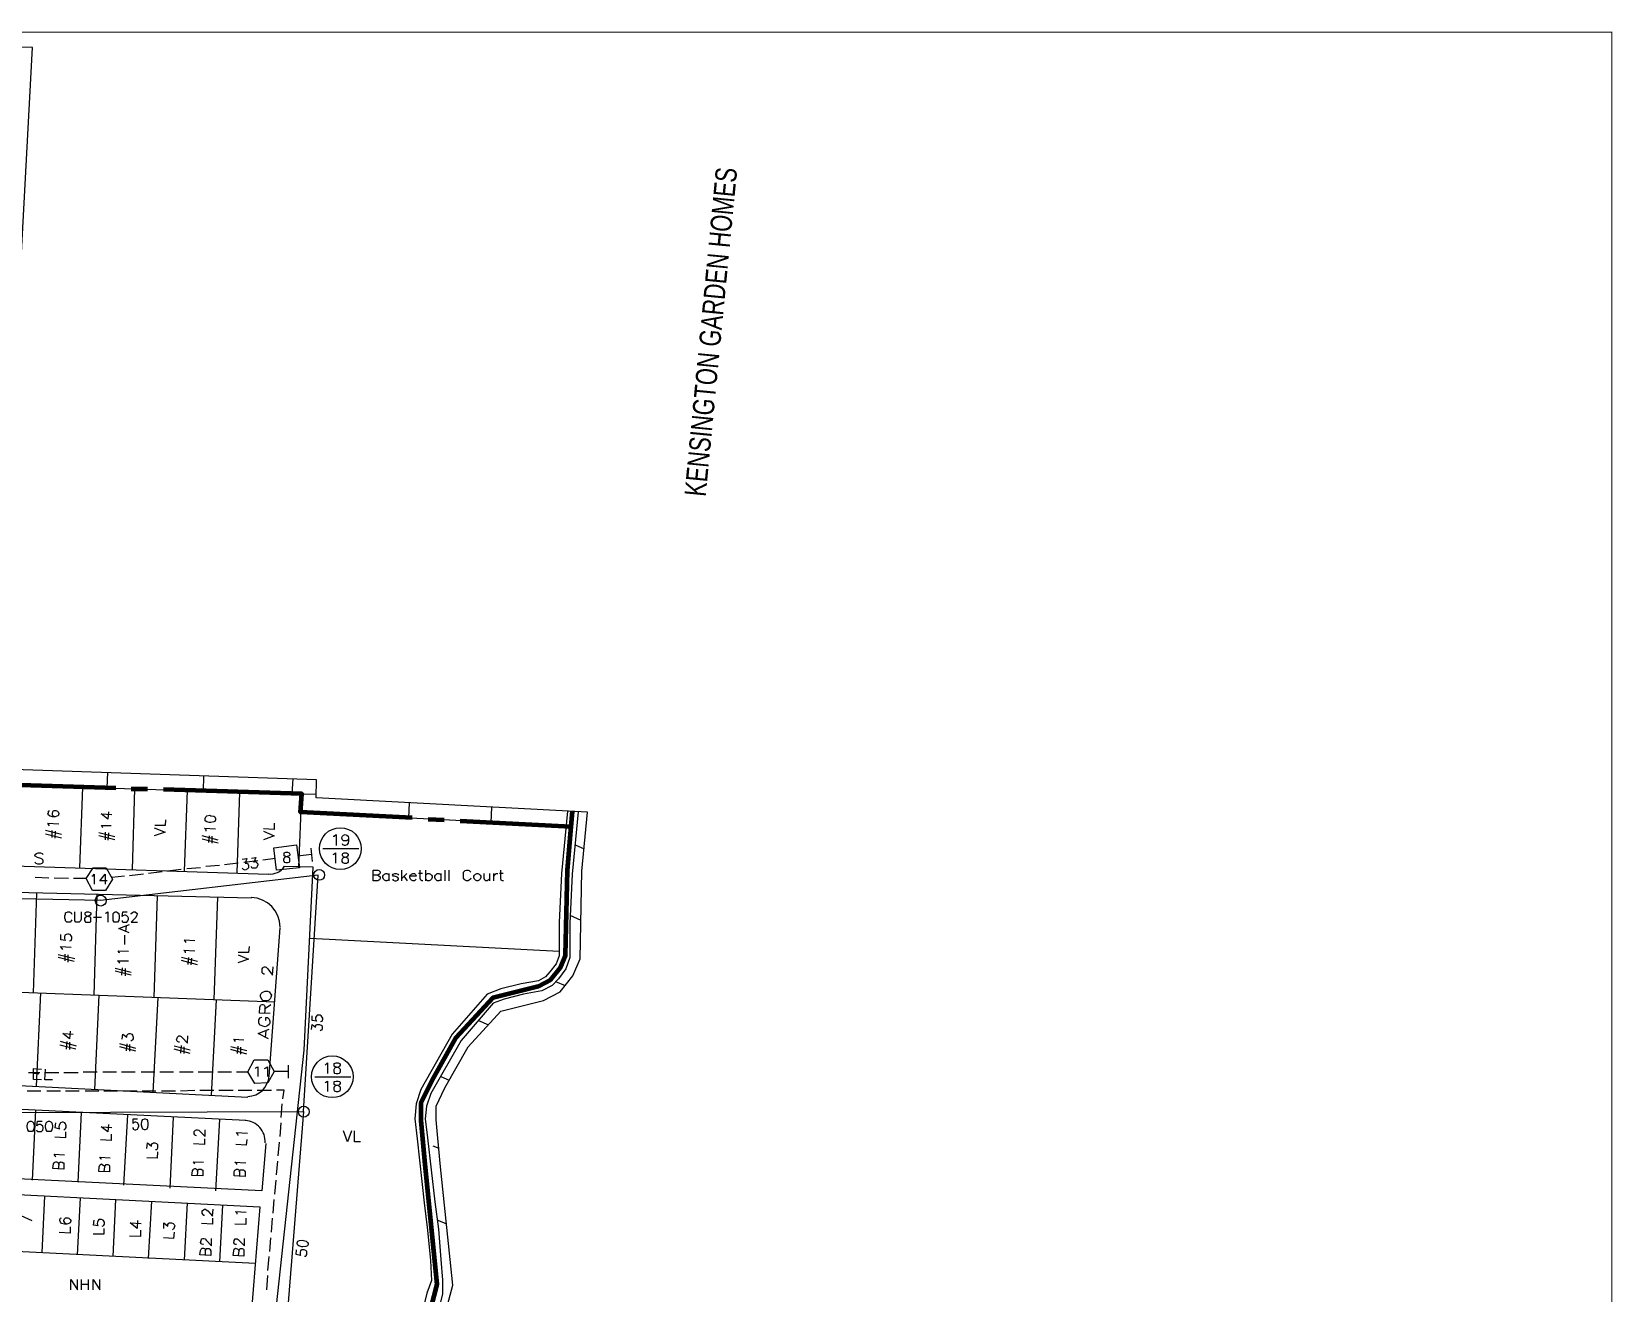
# Model space of a CAD drawing. Header units: millimetres. Extents: x 3.6 to 37.8, y 0.6 to 28.7.
# Drawn here: x 26.3 to 37.82, y 19.47 to 28.67 of the extents above; entities that cross this region are included whole.
import ezdxf

# ---------------------------------------------------------------- set-up
doc = ezdxf.new("R2010")
doc.units = ezdxf.units.MM
for name, color, linetype in [('PDF_0', 7, 'Continuous'), ('PDF_S102$BOUNDARY-NODE', 3, 'Continuous'), ('PDF_S102$NAME-LANDMARK', 7, 'Continuous'), ('PDF_S102$NAME-ROAD', 7, 'Continuous'), ('PDF_S102$Passives-TapOffs', 7, 'Continuous'), ('PDF_S102$POLE', 7, 'Continuous'), ('PDF_S102$STRAND', 7, 'Continuous'), ('PDF_S102$Symbols-SelfTerminating', 7, 'Continuous'), ('PDF_Text', 4, 'Continuous')]:
    doc.layers.add(name, color=color, linetype=linetype)
for name, color, linetype, true_color in [('PDF_S102$Cable-565', 23, 'Continuous', 0xdd8a6d), ('PDF_S102$LOTS', 254, 'Continuous', 0xdcdcdc), ('PDF_S102$ROAD', 8, 'Continuous', 0x7f7f7f), ('PDF_S102$SDU', 157, 'Continuous', 0x396472), ('PDF_S102$STREAM', 132, 'Continuous', 0x00dddd), ('PDF_S102$Symbols-EndOfLine', 15, 'Continuous', 0x944a4a)]:
    doc.layers.add(name, color=color, linetype=linetype, true_color=true_color)
doc.styles.add('PDF Swis721 LtCn BT', font='swisscl.ttf')

msp = doc.modelspace()

# ---------------------------------------------------------------- linework, layer by layer
at = {"layer": 'PDF_0', "lineweight": 0, "const_width": 0.00834}
msp.add_lwpolyline([(37.81912, 0.56017), (37.81912, 28.6618), (3.62095, 28.6618), (3.62095, 0.56017)], close=True, dxfattribs=at)
at = {"layer": 'PDF_0', "lineweight": 9}
msp.add_lwpolyline([(29.15386, 18.72469), (29.36653, 19.52533), (29.27479, 20.41354), (29.2456, 20.73046), (29.2456, 20.83054), (29.30815, 20.96398), (29.47912, 21.26422), (29.71681, 21.52276), (30.02956, 21.60199), (30.15049, 21.66454), (30.24223, 21.7813), (30.29644, 21.9064), (30.30895, 22.54441), (30.35065, 22.97392), (28.3699, 23.07817), (28.37407, 23.21161), (26.01802, 23.29084), (26.30158, 28.54921), (21.95227, 28.59091)], dxfattribs=at)
at = {"layer": 'PDF_S102$BOUNDARY-NODE', "lineweight": 60}
for points in [[(26.9104, 23.14906), (25.90126, 23.18242), (25.95547, 24.12484)], [(27.02299, 23.14489), (27.13975, 23.14489)], [(29.07046, 22.93222), (28.25731, 22.97392), (28.26565, 23.10736), (27.25651, 23.14072)], [(29.05378, 18.75805), (29.25394, 19.53367), (29.16637, 20.4052), (29.13718, 20.72629), (29.13718, 20.85556), (29.21641, 21.01819), (29.39155, 21.33094), (29.6626, 21.62284), (29.99203, 21.70624), (30.0796, 21.75211), (30.15049, 21.83968), (30.18802, 21.93142), (30.2047, 22.55275), (30.22972, 22.86967), (30.23951, 22.97977)], [(29.18722, 22.92388), (29.30398, 22.91971)], [(29.42074, 22.91137), (30.22972, 22.86967)]]:
    msp.add_lwpolyline(points, dxfattribs=at)
at = {"layer": 'PDF_S102$Cable-565', "lineweight": 13}
for points in [[(27.80278, 22.60279), (27.7027, 22.59028)], [(27.94456, 22.61947), (27.84448, 22.60696)], [(28.07383, 22.63615), (27.98209, 22.62364)], [(26.42251, 22.49437), (26.32243, 22.49854)], [(26.56429, 22.4902), (26.46004, 22.49437)], [(26.69356, 22.4902), (26.60182, 22.4902)], [(26.97295, 22.50688), (26.88121, 22.49854)], [(27.11056, 22.52356), (27.01048, 22.51105)], [(27.24817, 22.54024), (27.14809, 22.52773)], [(27.38578, 22.55692), (27.2857, 22.54441)], [(27.52756, 22.56943), (27.42748, 22.56109)], [(27.66517, 22.58611), (27.56509, 22.57777)], [(26.27239, 21.07657), (26.35579, 21.07657)], [(26.39332, 21.07657), (26.4934, 21.07657)], [(26.53093, 21.07657), (26.63518, 21.07657)], [(26.67271, 21.08074), (26.77279, 21.08074)], [(26.81449, 21.08074), (26.91457, 21.08074)], [(26.9521, 21.08074), (27.05218, 21.08074)], [(27.09388, 21.08074), (27.19396, 21.08074)], [(27.23149, 21.08074), (27.33157, 21.08074)], [(27.37327, 21.08074), (27.47335, 21.08074)], [(27.51088, 21.08074), (27.61096, 21.08074)], [(27.65266, 21.08074), (27.75274, 21.08074)], [(27.79027, 21.08074), (27.87367, 21.08074)], [(26.26405, 20.94313), (26.36413, 20.94313)], [(26.40583, 20.94313), (26.50591, 20.94313)], [(26.54344, 20.94313), (26.64352, 20.94313)], [(26.68522, 20.94313), (26.7853, 20.94313)], [(26.82283, 20.94313), (26.92291, 20.94313)], [(26.96461, 20.94313), (27.06469, 20.94313)], [(27.10222, 20.94313), (27.2023, 20.94313)], [(27.244, 20.94313), (27.34408, 20.94313)], [(27.38161, 20.94313), (27.48586, 20.9473)], [(27.52339, 20.9473), (27.62347, 20.9473)], [(27.661, 20.9473), (27.76525, 20.9473)], [(27.80278, 20.9473), (27.90286, 20.9473)], [(27.94039, 20.9473), (28.04464, 20.9473)], [(28.12804, 20.88475), (28.13638, 20.9473), (28.08217, 20.9473)], [(28.11553, 20.74714), (28.12387, 20.84722)], [(28.10719, 20.60953), (28.11553, 20.70961)], [(28.09468, 20.46775), (28.10302, 20.56783)], [(28.08217, 20.33014), (28.09051, 20.43022)], [(28.06966, 20.18836), (28.078, 20.29261)], [(28.05715, 20.05075), (28.06549, 20.15083)], [(28.04464, 19.91314), (28.05298, 20.01322)], [(28.03213, 19.77136), (28.04047, 19.87144)], [(28.01962, 19.63375), (28.02796, 19.73383)], [(28.01128, 19.49197), (28.01962, 19.59622)]]:
    msp.add_lwpolyline(points, dxfattribs=at)
at = {"layer": 'PDF_S102$LOTS', "lineweight": 0}
for points in [[(25.90126, 23.18242), (28.19476, 23.10736)], [(26.84785, 23.15323), (26.85146, 23.26281)], [(27.54841, 23.12821), (27.55213, 23.23925)], [(26.64769, 22.56943), (26.66854, 23.1574)], [(27.03133, 22.55692), (27.04801, 23.14489)], [(27.4108, 22.54441), (27.43165, 23.13238)], [(27.79444, 22.5319), (27.81529, 23.11987)], [(28.2448, 22.5736), (28.26565, 23.10736)], [(28.25731, 22.97392), (30.19219, 22.87384)], [(29.04544, 22.93222), (29.05128, 23.04231)], [(29.64592, 22.89886), (29.65185, 23.0107)], [(30.25891, 22.73623), (30.3248, 22.7077)], [(28.06966, 21.58948), (24.9922, 21.70624), (25.01305, 22.41514)], [(26.30992, 21.6562), (26.33494, 22.38595)], [(26.75194, 21.63952), (26.77279, 22.37761)], [(27.18979, 21.62284), (27.21481, 22.3651)], [(27.62764, 21.60616), (27.65266, 22.35676)], [(30.22138, 22.22332), (30.30196, 22.18813)], [(28.32403, 22.05652), (30.14215, 21.96061)], [(30.11713, 21.7396), (30.18595, 21.70968)], [(26.33077, 20.97649), (26.36413, 21.6562)], [(26.75611, 20.95147), (26.78947, 21.63952)], [(27.18145, 20.93062), (27.21898, 21.62284)], [(27.60679, 20.90977), (27.64432, 21.60616)], [(29.55418, 21.45604), (29.62657, 21.42461)], [(29.27896, 21.04738), (29.34045, 21.02071)], [(26.30158, 20.29261), (26.3266, 20.80135)], [(26.63518, 20.27593), (26.6602, 20.78467)], [(26.96878, 20.25508), (26.99797, 20.76799)], [(27.30655, 20.23423), (27.33157, 20.75131)], [(27.64015, 20.21338), (27.66934, 20.73463)], [(29.22058, 20.54281), (29.26464, 20.52372)], [(26.37247, 19.76302), (26.39332, 20.17585)], [(26.63101, 19.74634), (26.65186, 20.16334)], [(26.88955, 19.73383), (26.9104, 20.15083)], [(27.14809, 19.72132), (27.17311, 20.13832)], [(27.4108, 19.70881), (27.43165, 20.12581)], [(27.66934, 19.6963), (27.69019, 20.10913)], [(29.25811, 20.00071), (29.32022, 19.97365)], [(27.92788, 19.68379), (24.92131, 19.83391)]]:
    msp.add_lwpolyline(points, dxfattribs=at)
at = {"layer": 'PDF_S102$NAME-LANDMARK', "lineweight": 0}
for points in [[(28.82026, 22.51522), (28.8286, 22.51105), (28.83694, 22.50271), (28.83694, 22.4902), (28.83277, 22.48186), (28.8286, 22.47769), (28.82026, 22.47352), (28.7869, 22.47352), (28.7869, 22.55275), (28.82026, 22.55275), (28.8286, 22.54858), (28.83694, 22.54024), (28.83694, 22.5319), (28.83277, 22.52356), (28.8286, 22.51939), (28.82026, 22.51522), (28.7869, 22.51522)], [(28.90366, 22.48603), (28.89532, 22.47769), (28.88698, 22.47352), (28.87864, 22.47352), (28.8703, 22.47769), (28.86196, 22.48603), (28.85779, 22.49854), (28.85779, 22.50688), (28.86196, 22.51522), (28.8703, 22.52356), (28.87864, 22.52773), (28.88698, 22.52773), (28.89532, 22.52356), (28.90366, 22.51522)], [(28.90366, 22.47352), (28.90366, 22.52773)], [(28.92868, 22.48603), (28.93285, 22.47769), (28.94536, 22.47352), (28.9537, 22.47352), (28.96621, 22.47769), (28.97038, 22.48603), (28.97038, 22.4902), (28.96621, 22.49854), (28.95787, 22.50271), (28.94119, 22.50688), (28.93285, 22.50688), (28.92868, 22.51522), (28.93285, 22.52356), (28.94536, 22.52773), (28.9537, 22.52773), (28.96621, 22.52356), (28.97038, 22.51522)], [(28.9954, 22.47352), (28.9954, 22.55275)], [(28.9954, 22.4902), (29.03293, 22.52773)], [(29.0371, 22.47352), (29.01208, 22.50688)], [(29.09965, 22.48603), (29.08714, 22.47352), (29.07463, 22.47352), (29.06629, 22.47769), (29.05795, 22.48603), (29.05378, 22.49854), (29.05378, 22.50688), (29.05795, 22.51522), (29.06629, 22.52356), (29.07463, 22.52773), (29.08714, 22.52773), (29.09548, 22.51939), (29.09965, 22.51105), (29.09965, 22.50688), (29.05378, 22.50688)], [(29.14552, 22.52773), (29.11633, 22.52773)], [(29.14969, 22.47352), (29.14135, 22.47352), (29.13301, 22.47769), (29.12884, 22.4902), (29.12884, 22.55275)], [(29.17054, 22.47352), (29.17054, 22.55275)], [(29.17054, 22.51522), (29.18305, 22.52773), (29.19556, 22.52773), (29.2039, 22.52356), (29.21224, 22.51522), (29.21641, 22.50688), (29.21641, 22.49854), (29.21224, 22.48603), (29.2039, 22.47769), (29.19556, 22.47352), (29.18305, 22.47352), (29.17054, 22.48603)], [(29.28313, 22.48603), (29.27479, 22.47769), (29.26645, 22.47352), (29.25394, 22.47352), (29.24143, 22.48603), (29.23726, 22.49854), (29.23726, 22.50688), (29.24143, 22.51522), (29.25394, 22.52773), (29.26645, 22.52773), (29.27479, 22.52356), (29.28313, 22.51522)], [(29.28313, 22.47352), (29.28313, 22.52773)], [(29.31232, 22.47352), (29.31232, 22.55275)], [(29.34151, 22.47352), (29.34151, 22.55275)], [(29.49997, 22.49437), (29.4958, 22.48603), (29.48746, 22.47769), (29.47912, 22.47352), (29.46661, 22.47352), (29.45827, 22.47769), (29.44993, 22.48603), (29.44576, 22.49437), (29.44576, 22.53607), (29.45827, 22.54858), (29.46661, 22.55275), (29.47912, 22.55275), (29.48746, 22.54858), (29.49997, 22.53607)], [(29.63758, 22.4902), (29.62507, 22.47769), (29.61673, 22.47352), (29.60839, 22.47352), (29.60005, 22.47769), (29.59588, 22.4902), (29.59588, 22.52773)], [(29.63758, 22.47352), (29.63758, 22.52773)], [(29.66677, 22.47352), (29.66677, 22.52773)], [(29.66677, 22.50688), (29.67511, 22.52356), (29.68345, 22.52773), (29.69596, 22.52773)], [(29.73349, 22.52773), (29.70847, 22.52773)], [(29.73766, 22.47352), (29.72932, 22.47352), (29.72098, 22.47769), (29.71681, 22.4902), (29.71681, 22.55275)]]:
    msp.add_lwpolyline(points, dxfattribs=at)
msp.add_lwpolyline([(29.54167, 22.52773), (29.55001, 22.52773), (29.55835, 22.52356), (29.56669, 22.51522), (29.57086, 22.50688), (29.57086, 22.49854), (29.56669, 22.48603), (29.55835, 22.47769), (29.55001, 22.47352), (29.54167, 22.47352), (29.53333, 22.47769), (29.52499, 22.48603), (29.52082, 22.49854), (29.52082, 22.50688), (29.52499, 22.51522), (29.53333, 22.52356)], close=True, dxfattribs=at)
at = {"layer": 'PDF_S102$NAME-ROAD', "lineweight": 9}
for points in [[(26.31826, 22.61113), (26.3266, 22.60279), (26.33911, 22.59862), (26.35996, 22.59862), (26.37247, 22.60279), (26.38081, 22.61113), (26.38081, 22.61947), (26.37664, 22.62781), (26.37247, 22.63198), (26.36413, 22.63615), (26.33911, 22.64449), (26.32243, 22.65283), (26.31826, 22.657), (26.32243, 22.66534), (26.33077, 22.67368), (26.34328, 22.67785), (26.35996, 22.67785), (26.37247, 22.67368), (26.38081, 22.66534)], [(27.9946, 21.79381), (27.99043, 21.79381), (27.98209, 21.79798), (27.97792, 21.80215), (27.97792, 21.83134), (27.98209, 21.83968), (27.98626, 21.84385), (27.9946, 21.84802), (27.99877, 21.84802), (28.00711, 21.84385), (28.01962, 21.83134), (28.05298, 21.78547), (28.05715, 21.84802)], [(28.0363, 21.50608), (27.95707, 21.51025), (27.96124, 21.55195), (27.96541, 21.56446), (27.96958, 21.56863), (27.97792, 21.5728), (27.98209, 21.5728), (27.99043, 21.56863), (27.9946, 21.56446), (27.99877, 21.54778), (27.9946, 21.51025)], [(28.04047, 21.56863), (27.9946, 21.53944)], [(28.00294, 21.45604), (28.00294, 21.47689), (28.01545, 21.47689), (28.02796, 21.46438), (28.03213, 21.45187), (28.03213, 21.43519), (28.02796, 21.42685), (28.01962, 21.41851), (28.01128, 21.41434), (27.99877, 21.41017), (27.98209, 21.41434), (27.96958, 21.41851), (27.96124, 21.42268), (27.9529, 21.43936), (27.9529, 21.46021), (27.95707, 21.46855), (27.96541, 21.47689), (27.97375, 21.48106)], [(28.02379, 21.3226), (27.94873, 21.36013), (28.02796, 21.39349)], [(28.00294, 21.38098), (27.99877, 21.33511)], [(26.3683, 21.02236), (26.30992, 21.02653), (26.30992, 21.10576), (26.3683, 21.10159)], [(26.44753, 21.02236), (26.39332, 21.02236), (26.39749, 21.10159)], [(26.34745, 21.06406), (26.30992, 21.06823)]]:
    msp.add_lwpolyline(points, dxfattribs=at)
msp.add_lwpolyline([(27.96541, 21.62701), (27.96541, 21.64369), (27.96958, 21.65203), (27.97792, 21.66037), (27.98626, 21.66454), (27.99877, 21.66871), (28.01545, 21.66871), (28.02796, 21.66454), (28.03213, 21.6562), (28.04047, 21.64786), (28.04464, 21.63952), (28.04047, 21.62284), (28.0363, 21.6145), (28.02379, 21.60199), (28.01128, 21.59782), (27.9946, 21.59782), (27.98209, 21.60199), (27.97375, 21.61033)], close=True, dxfattribs=at)
at = {"layer": 'PDF_S102$Passives-TapOffs', "lineweight": 9}
for points in [[(28.24897, 22.56943), (28.08217, 22.55275), (28.06132, 22.71538), (28.22812, 22.73623)], [(28.14889, 22.68202), (28.1614, 22.68202), (28.17391, 22.67785), (28.17808, 22.66951), (28.17808, 22.66117), (28.17391, 22.657), (28.16557, 22.65283), (28.14055, 22.64449), (28.13638, 22.64032), (28.13221, 22.63198), (28.13221, 22.61947), (28.13638, 22.6153), (28.13638, 22.61113), (28.14889, 22.60696), (28.1614, 22.60696), (28.17391, 22.61113), (28.17808, 22.6153), (28.17808, 22.64032), (28.16974, 22.64449), (28.14472, 22.65283), (28.13638, 22.657), (28.13638, 22.67785)], [(26.83951, 22.56943), (26.88538, 22.48603), (26.83534, 22.40263), (26.73943, 22.40263), (26.69356, 22.4902), (26.7436, 22.56943)], [(28.01962, 21.16831), (28.06549, 21.08491), (28.01962, 21.00151), (27.92371, 20.99734), (27.87367, 21.08074), (27.91954, 21.16831)]]:
    msp.add_lwpolyline(points, close=True, dxfattribs=at)
for points in [[(26.73526, 22.51105), (26.7436, 22.51105), (26.75194, 22.52356), (26.75194, 22.4485)], [(26.84785, 22.47352), (26.79364, 22.47352), (26.83117, 22.52356), (26.83117, 22.4485)], [(27.92788, 21.10576), (27.93205, 21.10993), (27.94456, 21.11827), (27.94456, 21.04738)], [(27.9946, 21.10576), (28.00294, 21.10993), (28.01545, 21.11827), (28.01545, 21.04738)]]:
    msp.add_lwpolyline(points, dxfattribs=at)
at = {"layer": 'PDF_S102$POLE', "lineweight": 0}
for points in [[(26.58931, 22.18996), (26.58514, 22.18162), (26.5768, 22.17328), (26.55178, 22.17328), (26.54344, 22.18162), (26.54344, 22.18996), (26.53927, 22.20247), (26.53927, 22.21915), (26.54344, 22.23166), (26.54344, 22.24), (26.56012, 22.24834), (26.57263, 22.24834), (26.5768, 22.24417), (26.58514, 22.24), (26.58931, 22.23166)], [(26.65603, 22.24834), (26.65603, 22.19413), (26.65186, 22.18162), (26.64352, 22.17328), (26.6185, 22.17328), (26.61016, 22.18162), (26.61016, 22.24834)], [(26.83534, 22.23583), (26.83951, 22.24), (26.85202, 22.24834), (26.85202, 22.17328)], [(26.95627, 22.18579), (26.95627, 22.17745), (26.96044, 22.17328), (26.98963, 22.17328), (26.99797, 22.18162), (27.00214, 22.19413), (27.00214, 22.20247), (26.99797, 22.21081), (26.98963, 22.21915), (26.98129, 22.22332), (26.97295, 22.22332), (26.96044, 22.21915), (26.95627, 22.21498), (26.96044, 22.24834), (26.9938, 22.24834)], [(27.02299, 22.23166), (27.02299, 22.23583), (27.03133, 22.24417), (27.03967, 22.24834), (27.05218, 22.24834), (27.06469, 22.23583), (27.06469, 22.22749), (27.06052, 22.21915), (27.05635, 22.20664), (27.02299, 22.17328), (27.06886, 22.17328)], [(26.80615, 22.20664), (26.74777, 22.20664)], [(26.33077, 20.65957), (26.33494, 20.65123), (26.33911, 20.64706), (26.3683, 20.64706), (26.37664, 20.6554), (26.38081, 20.66791), (26.38081, 20.67625), (26.37664, 20.68459), (26.3683, 20.69293), (26.35996, 20.6971), (26.34745, 20.6971), (26.33911, 20.69293), (26.33494, 20.68876), (26.33911, 20.72212), (26.37247, 20.72212)]]:
    msp.add_lwpolyline(points, dxfattribs=at)
for points in [[(26.69773, 22.24834), (26.71024, 22.24834), (26.72275, 22.24417), (26.72692, 22.24), (26.72692, 22.23166), (26.72275, 22.22332), (26.71441, 22.21915), (26.7019, 22.21498), (26.68522, 22.20664), (26.68105, 22.1983), (26.68105, 22.18579), (26.68522, 22.17745), (26.68939, 22.17328), (26.72275, 22.17328), (26.72692, 22.17745), (26.72692, 22.20664), (26.71024, 22.21498), (26.69356, 22.21915), (26.68939, 22.22332), (26.68522, 22.23166), (26.68522, 22.24), (26.68939, 22.24417)], [(26.90623, 22.24834), (26.91457, 22.24834), (26.92291, 22.24417), (26.93125, 22.23583), (26.93542, 22.21498), (26.93542, 22.20664), (26.93125, 22.18579), (26.92291, 22.17328), (26.89789, 22.17328), (26.88955, 22.18579), (26.88955, 22.23583), (26.89789, 22.24417)], [(26.2849, 20.72212), (26.29324, 20.72212), (26.30158, 20.71795), (26.30992, 20.70961), (26.31409, 20.68876), (26.31409, 20.68042), (26.30992, 20.65957), (26.30158, 20.64706), (26.27656, 20.64706), (26.26822, 20.65957), (26.26405, 20.68042), (26.26405, 20.68876), (26.26822, 20.70961), (26.27656, 20.71795)], [(26.41834, 20.72212), (26.42668, 20.72212), (26.43502, 20.71795), (26.44336, 20.70961), (26.44753, 20.68876), (26.44753, 20.68042), (26.44336, 20.65957), (26.43502, 20.64706), (26.41, 20.64706), (26.40166, 20.65957), (26.39749, 20.68042), (26.39749, 20.68876), (26.40166, 20.70961), (26.41, 20.71795)]]:
    msp.add_lwpolyline(points, close=True, dxfattribs=at)
for centre in [(28.39283, 22.5173), (26.79989, 22.32965), (28.28024, 20.79092)]:
    msp.add_circle(centre, 0.03962, dxfattribs=at)
at = {"layer": 'PDF_S102$ROAD', "lineweight": 0}
for points in [[(28.37069, 23.10336), (28.19476, 23.10736), (28.20349, 23.21735)], [(24.45844, 22.64032), (28.02379, 22.52356)], [(28.04881, 19.08331), (28.28233, 21.2392), (28.34905, 22.5736), (28.14055, 22.57777)], [(27.89869, 22.34842), (24.55018, 22.42765)], [(28.02796, 21.04738), (28.10719, 22.13158)], [(24.8254, 21.05155), (27.87367, 20.89726)], [(27.85699, 20.72629), (25.12981, 20.85973), (24.75034, 20.88892)], [(28.00294, 20.55949), (27.97375, 20.21338), (25.10479, 20.35516), (25.09645, 20.24257), (27.96124, 20.09662), (27.88618, 19.19173)]]:
    msp.add_lwpolyline(points, dxfattribs=at)
for centre, radius, start, end in [((28.03839, 22.6424), 0.11884, 261.743514, 328.524588), ((27.89244, 22.13784), 0.21475, 359.670128, 88.64365), ((27.86742, 21.06197), 0.16054, 271.625803, 355.858234), ((27.84657, 20.57409), 0.1522, 356.209668, 87.133231)]:
    msp.add_arc(centre, radius, start, end, dxfattribs=at)
at = {"layer": 'PDF_S102$SDU', "lineweight": 0}
for points in [[(26.46838, 22.94056), (26.44753, 22.94056), (26.43085, 22.94473), (26.41834, 22.95307), (26.41417, 22.96558), (26.41834, 22.96975), (26.41834, 22.98226), (26.42668, 22.98643)], [(26.85619, 22.97809), (26.85202, 22.92388), (26.80198, 22.96141), (26.88121, 22.95724)], [(26.51425, 22.81129), (26.39749, 22.84048)], [(26.42668, 22.87384), (26.42251, 22.88218), (26.41417, 22.89469), (26.4934, 22.89052)], [(26.44336, 22.84048), (26.44336, 22.79044)], [(26.46838, 22.83631), (26.46421, 22.78627)], [(26.81449, 22.86133), (26.81032, 22.86967), (26.80198, 22.87801), (26.87704, 22.87801)], [(26.83117, 22.82797), (26.83117, 22.77376)], [(27.18979, 22.86133), (27.26902, 22.82797), (27.18979, 22.80295)], [(27.27319, 22.91971), (27.26902, 22.87801), (27.19396, 22.87801)], [(27.56926, 22.83631), (27.56926, 22.84465), (27.55675, 22.85716), (27.63598, 22.85299)], [(28.06549, 22.89469), (28.06549, 22.84882), (27.98626, 22.85299)], [(27.98626, 22.83631), (28.06549, 22.80295), (27.98626, 22.77376)], [(26.51425, 22.78627), (26.39749, 22.81546)], [(26.90206, 22.79461), (26.7853, 22.8238)], [(26.90206, 22.77376), (26.7853, 22.80295)], [(26.85619, 22.8238), (26.85202, 22.76959)], [(27.65683, 22.76959), (27.54007, 22.80295)], [(27.65683, 22.74874), (27.54007, 22.77793)], [(27.59011, 22.80295), (27.58594, 22.75291)], [(27.61096, 22.79878), (27.61096, 22.74874)], [(27.00631, 22.09405), (26.93125, 22.12741), (27.01048, 22.1566)], [(26.98546, 22.14409), (26.98129, 22.10656)], [(26.57263, 22.03567), (26.58097, 22.03984), (26.58514, 22.03984), (26.58931, 22.05235), (26.58931, 22.06486), (26.58514, 22.0732), (26.5768, 22.08154), (26.56846, 22.08571), (26.56012, 22.08571), (26.54761, 22.08154), (26.53927, 22.07737), (26.5351, 22.06486), (26.5351, 22.05235), (26.53927, 22.04401), (26.54344, 22.03984), (26.51008, 22.04401), (26.51008, 22.08154)], [(26.97295, 22.07737), (26.97295, 22.01065)], [(27.42331, 22.02316), (27.41914, 22.0315), (27.4108, 22.04401), (27.48586, 22.03984)], [(26.61016, 21.9064), (26.48923, 21.93559)], [(26.60599, 21.88555), (26.48923, 21.91474)], [(26.52259, 21.97312), (26.51842, 21.98146), (26.50591, 21.99397), (26.58514, 21.9898)], [(26.53927, 21.93976), (26.53927, 21.88972)], [(26.56012, 21.93559), (26.56012, 21.88138)], [(26.93959, 21.9481), (26.93542, 21.95227), (26.92708, 21.96478), (27.00214, 21.96061)], [(27.50671, 21.88555), (27.38995, 21.91474)], [(27.41914, 21.9481), (27.41914, 21.95644), (27.40663, 21.96895), (27.48586, 21.96478)], [(27.43999, 21.91474), (27.43582, 21.8647)], [(27.46084, 21.91057), (27.45667, 21.86053)], [(27.80278, 21.93559), (27.87784, 21.90223), (27.79861, 21.87721)], [(27.88201, 21.99397), (27.87784, 21.95227), (27.80278, 21.95227)], [(27.02299, 21.80632), (26.90623, 21.83551)], [(27.02299, 21.78547), (26.90623, 21.81466)], [(26.93959, 21.87304), (26.93542, 21.88138), (26.92291, 21.88972), (27.00214, 21.88972)], [(26.95627, 21.83968), (26.9521, 21.78547)], [(26.97712, 21.83551), (26.97712, 21.7813)], [(27.50671, 21.86053), (27.38995, 21.89389)], [(26.5768, 21.37681), (26.57263, 21.3226), (26.52259, 21.36013), (26.59765, 21.35596)], [(26.95627, 21.31843), (26.96044, 21.35596), (26.98963, 21.33511), (26.98963, 21.34345), (26.9938, 21.35179), (26.99797, 21.35596), (27.00631, 21.36013), (27.01465, 21.36013), (27.02716, 21.35596), (27.03133, 21.34762), (27.0355, 21.33511), (27.0355, 21.3226), (27.03133, 21.31426), (27.02716, 21.31009), (27.01882, 21.30592)], [(27.37327, 21.29758), (27.3691, 21.29758), (27.36076, 21.30175), (27.35659, 21.30592), (27.35242, 21.31426), (27.35659, 21.32677), (27.36076, 21.33511), (27.3691, 21.34345), (27.37744, 21.34345), (27.38578, 21.33928), (27.39412, 21.33094), (27.43165, 21.28924), (27.43582, 21.34345)], [(26.6185, 21.24754), (26.50174, 21.27673)], [(26.62267, 21.26839), (26.50591, 21.30175)], [(26.55178, 21.30175), (26.54761, 21.24754)], [(26.57263, 21.29758), (26.57263, 21.24337)], [(27.05635, 21.25171), (26.93959, 21.28507)], [(27.05635, 21.23086), (26.93959, 21.26422)], [(26.98963, 21.28507), (26.98546, 21.23503)], [(27.01048, 21.2809), (27.01048, 21.23086)], [(27.4525, 21.2392), (27.33574, 21.26839)], [(27.4525, 21.21418), (27.33574, 21.24754)], [(27.38578, 21.27256), (27.38161, 21.21835)], [(27.40663, 21.26422), (27.40663, 21.21418)], [(27.86533, 21.23503), (27.74857, 21.26422)], [(27.86533, 21.21001), (27.74857, 21.24337)], [(27.78193, 21.30175), (27.77776, 21.31009), (27.76942, 21.31843), (27.84448, 21.31426)], [(27.79861, 21.26839), (27.79444, 21.21418)], [(27.81946, 21.26005), (27.81946, 21.21001)], [(26.54344, 20.64289), (26.54344, 20.60119), (26.46421, 20.60536)], [(26.53093, 20.65957), (26.53927, 20.66374), (26.54344, 20.66791), (26.54761, 20.67625), (26.54761, 20.68876), (26.54344, 20.70127), (26.53927, 20.70961), (26.52676, 20.71378), (26.51842, 20.71378), (26.50591, 20.70961), (26.49757, 20.69293), (26.4934, 20.68042), (26.49757, 20.66791), (26.50174, 20.66374), (26.46838, 20.67208), (26.47255, 20.70961)], [(26.85619, 20.6971), (26.85202, 20.64289), (26.80198, 20.68042), (26.88121, 20.67625)], [(27.49837, 20.6137), (27.49003, 20.61787), (27.48586, 20.62204), (27.48169, 20.63038), (27.48169, 20.64706), (27.49003, 20.6554), (27.49837, 20.65957), (27.50671, 20.65957), (27.51505, 20.6554), (27.56092, 20.60953), (27.56092, 20.65957)], [(27.80278, 20.61787), (27.79861, 20.62621), (27.79027, 20.63872), (27.8695, 20.63455)], [(28.62844, 20.65123), (28.59925, 20.572), (28.57006, 20.65123)], [(28.69516, 20.572), (28.64929, 20.572), (28.64929, 20.65123)], [(26.87704, 20.62621), (26.87704, 20.58034), (26.79781, 20.58451)], [(27.13558, 20.52196), (27.13975, 20.56366), (27.16894, 20.53864), (27.16894, 20.55115), (27.17311, 20.55949), (27.17728, 20.55949), (27.18562, 20.56366), (27.19396, 20.56366), (27.20647, 20.55949), (27.21481, 20.55115), (27.21481, 20.5303), (27.21064, 20.51779), (27.20647, 20.51362), (27.19813, 20.51362)], [(27.55675, 20.59285), (27.55675, 20.55115), (27.47752, 20.55532)], [(27.86533, 20.58868), (27.86116, 20.54698), (27.7861, 20.55115)], [(26.4934, 20.4052), (26.49757, 20.41771), (26.50591, 20.42605), (26.51842, 20.42188), (26.52676, 20.41771), (26.53093, 20.41771), (26.53093, 20.37184), (26.4517, 20.37601), (26.45587, 20.40937), (26.46004, 20.41771), (26.46421, 20.42188), (26.47255, 20.42605), (26.47672, 20.42605), (26.48506, 20.42188), (26.48923, 20.41771), (26.4934, 20.4052), (26.48923, 20.37184)], [(26.47255, 20.45941), (26.46838, 20.46775), (26.46004, 20.48026), (26.5351, 20.47609)], [(26.827, 20.38852), (26.83117, 20.39686), (26.83951, 20.4052), (26.85202, 20.4052), (26.86036, 20.40103), (26.86453, 20.39686), (26.86453, 20.35099), (26.7853, 20.35516), (26.78947, 20.38852), (26.79364, 20.40103), (26.79781, 20.4052), (26.80615, 20.40937), (26.81032, 20.4052), (26.81866, 20.40103), (26.82283, 20.40103), (26.827, 20.38852), (26.82283, 20.35516)], [(26.80615, 20.44273), (26.80198, 20.4469), (26.79364, 20.45941), (26.8687, 20.45524)], [(27.21481, 20.49694), (27.21064, 20.45107), (27.13558, 20.45524)], [(27.48586, 20.40937), (27.48169, 20.41771), (27.47335, 20.42605), (27.54841, 20.42188)], [(27.79444, 20.4052), (27.79027, 20.41354), (27.77776, 20.42188), (27.85699, 20.41771)], [(27.50671, 20.35516), (27.51088, 20.36767), (27.51505, 20.37184), (27.53173, 20.37184), (27.54007, 20.36767), (27.54424, 20.3635), (27.54424, 20.3218), (27.46501, 20.32597), (27.46918, 20.35933), (27.47335, 20.36767), (27.47752, 20.37184), (27.48586, 20.37601), (27.49003, 20.37601), (27.49837, 20.37184), (27.50254, 20.36767), (27.50671, 20.35516), (27.50254, 20.3218)], [(27.81112, 20.35099), (27.81529, 20.3635), (27.81946, 20.36767), (27.84031, 20.36767), (27.84865, 20.35933), (27.85282, 20.35099), (27.85282, 20.31763), (27.77359, 20.3218), (27.77359, 20.35516), (27.77776, 20.3635), (27.78193, 20.36767), (27.79027, 20.37184), (27.79861, 20.37184), (27.80695, 20.36767), (27.81112, 20.3635), (27.81112, 20.31763)], [(27.55675, 20.03407), (27.55258, 20.03407), (27.54424, 20.04241), (27.54007, 20.05075), (27.54007, 20.06743), (27.54841, 20.07577), (27.55675, 20.07994), (27.56509, 20.07994), (27.56926, 20.07577), (27.58177, 20.06743), (27.61513, 20.0299), (27.6193, 20.07994)], [(27.79444, 20.04241), (27.79444, 20.05075), (27.78193, 20.06326), (27.86116, 20.05909)], [(26.21818, 19.98403), (26.21818, 20.03407), (26.29741, 19.99654)], [(26.5768, 19.95067), (26.5768, 19.9048), (26.49757, 19.90897)], [(26.55178, 19.97152), (26.5351, 19.97152), (26.51425, 19.97569), (26.50591, 19.98403), (26.50174, 19.99654), (26.50174, 20.00488), (26.50591, 20.01322), (26.51425, 20.01739)], [(26.81032, 19.95484), (26.81866, 19.95901), (26.82283, 19.96318), (26.827, 19.97152), (26.827, 19.98403), (26.81866, 20.00071), (26.80615, 20.00488), (26.7853, 20.00488), (26.78113, 19.99654), (26.77696, 19.98403), (26.77279, 19.97569), (26.77696, 19.96318), (26.78113, 19.95901), (26.74777, 19.96318), (26.75194, 20.00071)], [(27.06886, 19.99654), (27.06469, 19.93816), (27.01465, 19.97986), (27.09388, 19.97569)], [(27.26068, 19.93816), (27.26068, 19.97986), (27.28987, 19.95484), (27.28987, 19.96735), (27.29404, 19.97569), (27.29821, 19.97986), (27.31489, 19.97986), (27.3274, 19.97569), (27.33574, 19.96735), (27.33991, 19.95901), (27.33157, 19.93399), (27.3274, 19.93399), (27.32323, 19.92982)], [(27.61513, 20.01322), (27.61513, 19.97152), (27.5359, 19.97569)], [(27.85699, 20.01322), (27.85699, 19.96735), (27.77776, 19.97152)], [(26.82283, 19.93816), (26.82283, 19.89646), (26.7436, 19.89646)], [(27.08971, 19.92565), (27.08971, 19.87978), (27.01048, 19.88395)], [(27.33574, 19.91314), (27.33157, 19.86727), (27.25651, 19.87144)], [(27.54841, 19.8214), (27.54424, 19.8214), (27.5359, 19.82557), (27.53173, 19.82974), (27.52756, 19.83808), (27.53173, 19.85059), (27.5359, 19.85893), (27.5359, 19.8631), (27.54424, 19.86727), (27.55258, 19.86727), (27.56092, 19.8631), (27.56926, 19.85476), (27.60679, 19.81306), (27.60679, 19.86727)], [(27.79027, 19.8214), (27.7861, 19.8214), (27.77776, 19.82557), (27.76942, 19.83391), (27.77359, 19.85059), (27.77776, 19.85893), (27.77776, 19.8631), (27.79444, 19.8631), (27.80278, 19.85893), (27.84865, 19.81306), (27.84865, 19.86727)], [(27.56092, 19.77553), (27.56926, 19.78804), (27.56926, 19.79221), (27.59011, 19.79221), (27.59845, 19.78804), (27.59845, 19.78387), (27.60262, 19.77553), (27.60262, 19.74217), (27.52339, 19.74634), (27.52756, 19.7797), (27.53173, 19.78804), (27.54007, 19.79638), (27.54841, 19.79638), (27.55675, 19.79221), (27.56092, 19.78804), (27.56092, 19.74217)], [(27.80695, 19.77553), (27.81112, 19.78387), (27.81112, 19.78804), (27.81946, 19.79221), (27.83197, 19.79221), (27.84031, 19.78804), (27.84448, 19.78387), (27.84448, 19.738), (27.76525, 19.74217), (27.76942, 19.77553), (27.77359, 19.78804), (27.78193, 19.79638), (27.79861, 19.78804), (27.80278, 19.78804), (27.80695, 19.77553), (27.80278, 19.74217)], [(26.58097, 19.49197), (26.58097, 19.56703), (26.63101, 19.49197), (26.63101, 19.56703)], [(26.6602, 19.49197), (26.6602, 19.56703)], [(26.71024, 19.5295), (26.6602, 19.5295)], [(26.71024, 19.49197), (26.71024, 19.56703)], [(26.7436, 19.49197), (26.7436, 19.56703), (26.79364, 19.49197), (26.79364, 19.56703)]]:
    msp.add_lwpolyline(points, dxfattribs=at)
for points in [[(26.45587, 22.94473), (26.44753, 22.95307), (26.44753, 22.96558), (26.4517, 22.97809), (26.45587, 22.98643), (26.47255, 22.98643), (26.48506, 22.98226), (26.48923, 22.97809), (26.4934, 22.96558), (26.4934, 22.96141), (26.48923, 22.9489), (26.48089, 22.94473), (26.46838, 22.94056)], [(27.56092, 22.91137), (27.56092, 22.92805), (27.56509, 22.94056), (27.57343, 22.9489), (27.59428, 22.95307), (27.60262, 22.9489), (27.62347, 22.94473), (27.63181, 22.94056), (27.63598, 22.92805), (27.63598, 22.91971), (27.63181, 22.9072), (27.62347, 22.90303), (27.60262, 22.89886), (27.59011, 22.89886), (27.57343, 22.90303)], [(26.54344, 19.97569), (26.5351, 19.98403), (26.53093, 19.99237), (26.53093, 19.99654), (26.5351, 20.00905), (26.54344, 20.01739), (26.56012, 20.01739), (26.56846, 20.01322), (26.5768, 20.00488), (26.58097, 19.99654), (26.58097, 19.99237), (26.5768, 19.97986), (26.56846, 19.97569), (26.55178, 19.97152)]]:
    msp.add_lwpolyline(points, close=True, dxfattribs=at)
at = {"layer": 'PDF_S102$STRAND', "color": 254, "lineweight": 0, "true_color": 0xdcdcdc}
for points in [[(28.27816, 20.79301), (28.38658, 22.51522), (26.79781, 22.33174), (25.52179, 22.35676), (24.08314, 22.54441), (24.07063, 23.33671), (23.12404, 24.85876), (23.17408, 25.88875), (25.06309, 25.81786), (25.17151, 27.01882), (25.46758, 27.38578), (24.1582, 27.33574), (22.70287, 27.45667), (23.17408, 25.88875)], [(26.16814, 20.78467), (28.27816, 20.79301), (28.13221, 18.97489), (27.73189, 19.12501), (26.33494, 18.84562), (24.7003, 19.18339)]]:
    msp.add_lwpolyline(points, dxfattribs=at)
at = {"layer": 'PDF_S102$STRAND', "lineweight": 0}
for points in [[(27.83197, 22.63198), (27.86533, 22.63615), (27.85282, 22.60279), (27.8695, 22.60279), (27.87367, 22.59862), (27.87784, 22.58611), (27.87784, 22.56943), (27.8695, 22.56109), (27.85282, 22.55275), (27.84031, 22.55692), (27.83197, 22.56526)], [(27.89869, 22.64032), (27.93205, 22.64449), (27.91537, 22.61113), (27.92788, 22.6153), (27.93622, 22.61113), (27.93622, 22.60696), (27.94456, 22.59862), (27.94456, 22.59028), (27.94039, 22.57777), (27.93622, 22.56943), (27.92788, 22.56526), (27.90703, 22.56526), (27.90286, 22.56943), (27.89869, 22.57777)], [(28.40326, 21.4477), (28.4116, 21.45187), (28.41577, 21.45187), (28.41994, 21.46438), (28.41994, 21.47272), (28.41577, 21.48106), (28.40743, 21.4894), (28.39909, 21.49357), (28.37824, 21.49357), (28.3699, 21.48523), (28.36573, 21.47689), (28.36573, 21.46438), (28.3699, 21.45604), (28.37407, 21.45187), (28.34071, 21.45604), (28.34071, 21.4894)], [(28.33654, 21.38932), (28.34071, 21.42685), (28.36573, 21.406), (28.36573, 21.41434), (28.3699, 21.42268), (28.37407, 21.42685), (28.39492, 21.42685), (28.4116, 21.41851), (28.41577, 21.406), (28.41577, 21.39766), (28.4116, 21.38515), (28.40743, 21.38515), (28.39909, 21.38098)], [(27.03133, 20.67625), (27.0355, 20.66791), (27.0355, 20.66374), (27.04801, 20.65957), (27.05635, 20.65957), (27.06886, 20.66374), (27.07303, 20.67208), (27.0772, 20.68459), (27.0772, 20.69293), (27.06886, 20.70961), (27.05635, 20.71378), (27.04801, 20.71378), (27.0355, 20.70961), (27.0355, 20.70544), (27.0355, 20.7388), (27.06886, 20.7388)], [(28.2865, 19.738), (28.29484, 19.738), (28.29901, 19.74217), (28.30318, 19.75051), (28.30318, 19.77136), (28.29484, 19.7797), (28.28233, 19.78387), (28.26565, 19.78387), (28.25731, 19.77553), (28.25314, 19.76719), (28.25314, 19.74634), (28.25731, 19.74217), (28.22395, 19.75051), (28.22812, 19.78387)]]:
    msp.add_lwpolyline(points, dxfattribs=at)
for points in [[(27.1189, 20.7388), (27.12307, 20.7388), (27.13558, 20.73463), (27.13975, 20.72629), (27.14392, 20.70544), (27.14392, 20.69293), (27.13975, 20.67625), (27.13558, 20.66374), (27.12307, 20.65957), (27.1189, 20.65957), (27.10639, 20.66374), (27.10222, 20.67625), (27.09805, 20.69293), (27.09805, 20.70544), (27.10222, 20.72629), (27.10639, 20.73463)], [(28.23229, 19.82974), (28.23229, 19.83391), (28.23646, 19.84642), (28.24897, 19.85059), (28.26982, 19.85476), (28.27816, 19.85059), (28.29901, 19.84642), (28.30735, 19.83808), (28.31152, 19.82974), (28.31152, 19.8214), (28.30735, 19.81306), (28.29484, 19.80889), (28.27399, 19.80472), (28.26565, 19.80472), (28.2448, 19.81306), (28.23646, 19.81723)]]:
    msp.add_lwpolyline(points, close=True, dxfattribs=at)
at = {"layer": 'PDF_S102$STREAM', "lineweight": 0}
for points in [[(30.20422, 22.98163), (30.15883, 22.52773), (30.14215, 22.16911), (30.14215, 21.92725), (30.1213, 21.86887), (30.07543, 21.81049), (30.04207, 21.77296), (29.99203, 21.74377), (29.86693, 21.72292), (29.71681, 21.68539), (29.61673, 21.64786), (29.36236, 21.35596), (29.13301, 20.95147), (29.09965, 20.84722), (29.09131, 20.7388), (29.10799, 20.59285), (29.15803, 20.12581), (29.18305, 19.92565), (29.2039, 19.70464), (29.21224, 19.55869), (29.17888, 19.46695), (29.07046, 19.02493), (28.91617, 18.54538)], [(30.28063, 22.97761), (30.23806, 22.52356), (30.22138, 22.16494), (30.22138, 21.91474), (30.19219, 21.83134), (30.13798, 21.76045), (30.09211, 21.71041), (30.01705, 21.67288), (29.88361, 21.64786), (29.74183, 21.61033), (29.6626, 21.58114), (29.42908, 21.31009), (29.20807, 20.92228), (29.17471, 20.83054), (29.16637, 20.7388), (29.18305, 20.60119), (29.23726, 20.13415), (29.26228, 19.93399), (29.27896, 19.71298), (29.29147, 19.56286), (29.29147, 19.46278), (29.20807, 19.10833), (29.01625, 18.49534)]]:
    msp.add_lwpolyline(points, dxfattribs=at)
at = {"layer": 'PDF_S102$Symbols-EndOfLine', "lineweight": 0}
for points in [[(28.495, 22.79878), (28.50334, 22.79878), (28.51585, 22.81129), (28.51585, 22.73206)], [(28.60759, 22.78627), (28.60759, 22.76542), (28.60342, 22.74874), (28.59508, 22.73623), (28.58257, 22.73206), (28.5784, 22.73206), (28.56589, 22.73623), (28.56172, 22.74457)], [(28.68265, 22.70704), (28.41994, 22.70704)], [(28.495, 22.66534), (28.49917, 22.66951), (28.51168, 22.67785), (28.51168, 22.60279)], [(28.43662, 21.13078), (28.4533, 21.14746), (28.4533, 21.06823)], [(28.62427, 21.04321), (28.36156, 21.04321)], [(28.43662, 21.00151), (28.44079, 21.00568), (28.4533, 21.01402), (28.4533, 20.93896)]]:
    msp.add_lwpolyline(points, dxfattribs=at)
for points in [[(28.60342, 22.77376), (28.59508, 22.76542), (28.57006, 22.76542), (28.56172, 22.77376), (28.55755, 22.78627), (28.55755, 22.79044), (28.56172, 22.79878), (28.57006, 22.80712), (28.58257, 22.81129), (28.59508, 22.80712), (28.60342, 22.79878), (28.60759, 22.78627)], [(28.57423, 22.67785), (28.59091, 22.67785), (28.59925, 22.67368), (28.60342, 22.66951), (28.60342, 22.66117), (28.59925, 22.65283), (28.59508, 22.64866), (28.5784, 22.64449), (28.56589, 22.64032), (28.56172, 22.63615), (28.55755, 22.62781), (28.55755, 22.6153), (28.56172, 22.60696), (28.56589, 22.60696), (28.57423, 22.60279), (28.59091, 22.60279), (28.59925, 22.60696), (28.60342, 22.60696), (28.60759, 22.6153), (28.60759, 22.62781), (28.60342, 22.63615), (28.59925, 22.64032), (28.58674, 22.64449), (28.57006, 22.64866), (28.56589, 22.65283), (28.56172, 22.66117), (28.56172, 22.66951), (28.56589, 22.67368)], [(28.51585, 21.14746), (28.53253, 21.14746), (28.54087, 21.14329), (28.54504, 21.13495), (28.54504, 21.13078), (28.54087, 21.12244), (28.5367, 21.11827), (28.52002, 21.1141), (28.50751, 21.10993), (28.50334, 21.10159), (28.49917, 21.09742), (28.49917, 21.08491), (28.50334, 21.07657), (28.50334, 21.0724), (28.51585, 21.06823), (28.53253, 21.06823), (28.54087, 21.0724), (28.54504, 21.07657), (28.54921, 21.08491), (28.54921, 21.09742), (28.5367, 21.10993), (28.52836, 21.1141), (28.51168, 21.11827), (28.50334, 21.12244), (28.50334, 21.14329)], [(28.51585, 21.01402), (28.53253, 21.01402), (28.54087, 21.00985), (28.54504, 21.00568), (28.54504, 20.99734), (28.54087, 20.989), (28.5367, 20.98483), (28.52002, 20.98066), (28.50751, 20.97649), (28.50334, 20.97232), (28.49917, 20.96398), (28.49917, 20.95147), (28.50334, 20.94313), (28.51585, 20.93896), (28.53253, 20.93896), (28.54087, 20.94313), (28.54504, 20.94313), (28.54921, 20.95147), (28.54921, 20.96398), (28.54504, 20.97232), (28.52836, 20.98066), (28.51168, 20.98483), (28.50334, 20.989), (28.50334, 21.00985)]]:
    msp.add_lwpolyline(points, close=True, dxfattribs=at)
for centre in [(28.54712, 22.70912), (28.48874, 21.04529)]:
    msp.add_circle(centre, 0.15221, dxfattribs=at)
at = {"layer": 'PDF_S102$Symbols-SelfTerminating', "lineweight": 9}
for points in [[(28.33237, 22.71121), (28.34071, 22.6153)], [(28.33654, 22.66534), (28.23646, 22.65283)], [(28.16557, 21.13078), (28.16557, 21.03487)], [(28.16557, 21.08491), (28.06549, 21.08491)]]:
    msp.add_lwpolyline(points, dxfattribs=at)

# ---------------------------------------------------------------- texts
at = {"layer": 'PDF_Text', "insert": (31.21306, 25.27126), "char_height": 0.1553631, "attachment_point": 7, "rotation": 84.490544, "style": 'PDF Swis721 LtCn BT'}
msp.add_mtext('KENSINGTON GARDEN HOMES', dxfattribs=at)

doc.saveas('drawing.dxf')
